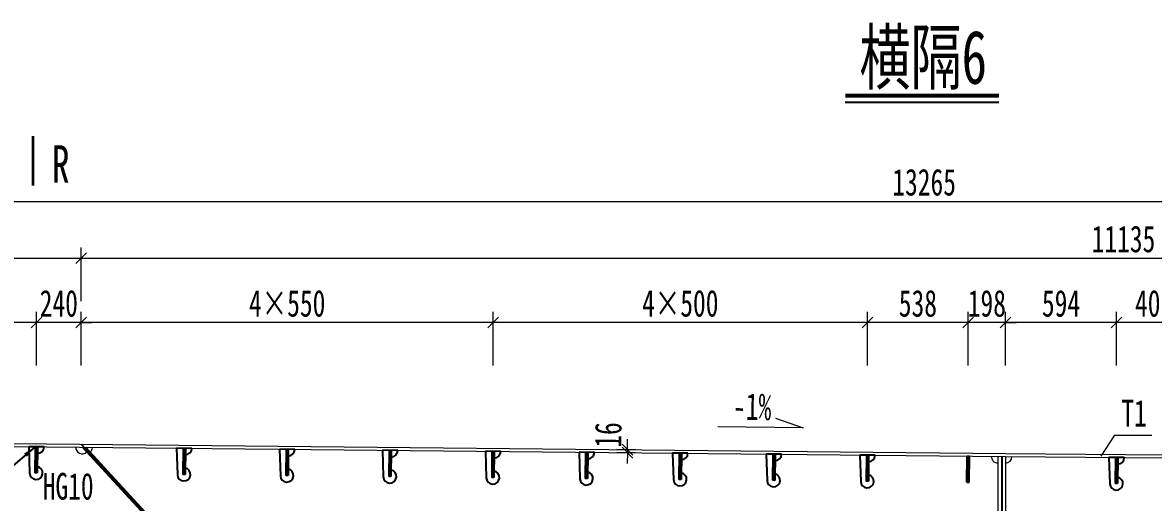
# Model space of a CAD drawing. Header units: millimetres. Extents: x -89049 to 410567, y -307459 to -100425.
# Drawn here: x 172677 to 178717, y -148727 to -146161 of the extents above; entities that cross this region are included whole.
import ezdxf
from ezdxf.enums import TextEntityAlignment as Align

# ---------------------------------------------------------------- set-up
doc = ezdxf.new("R2010")
doc.units = ezdxf.units.MM
doc.layers.get('Defpoints').update_dxf_attribs({"color": 8})
for name, color, linetype, lineweight in [('Dim', 4, 'Continuous', 15), ('文字', 7, 'Continuous', 15), ('标注线及字体', 2, 'Continuous', 15), ('粗线', 3, 'Continuous', 35), ('细实线', 4, 'Continuous', 15), ('钢板粗线', 1, 'Continuous', 25), ('钢板细线', 6, 'Continuous', 15)]:
    doc.layers.add(name, color=color, linetype=linetype, lineweight=lineweight)
doc.styles.add('111', font='', dxfattribs={"width": 0.7})
doc.styles.add('BM_Dim', font='', dxfattribs={"width": 0.85})
doc.styles.get("Standard").update_dxf_attribs({"font": ''})
doc.styles.get('111').set_extended_font_data('仿宋_GB2312')
doc.styles.get('BM_Dim').set_extended_font_data('仿宋_GB2312')
doc.styles.get('Standard').set_extended_font_data('仿宋_GB2312')
doc.dimstyles.new('200', dxfattribs={"dimscale": 0, "dimtxt": 2.5, "dimasz": 1, "dimexe": 1, "dimexo": 1, "dimgap": 0.6, "dimtad": 1, "dimdec": 0, "dimdsep": 46, "dimtxsty": '111', "dimblk": 'OBLIQUE', "dimcen": 0, "dimclrd": 4, "dimclre": 4, "dimclrt": 4, "dimadec": 1, "dimazin": 2, "dimtfac": 1, "dimtdec": 0, "dimtix": 1, "dimtmove": 2, "dimatfit": 3, "dimfxl": 4, "dimfxlon": 1, "dimtolj": 1, "dimlwd": -1, "dimlwe": -1, "dimarcsym": 0})
doc.dimstyles.new('MSteel_1.0_1.0', dxfattribs={"dimtxt": 3, "dimasz": 1.2, "dimexe": 1, "dimexo": 1, "dimgap": 1, "dimtad": 3, "dimtoh": 1, "dimdec": 0, "dimzin": 0, "dimdsep": 46, "dimtxsty": 'Standard', "dimblk": 'ARCHTICK', "dimcen": 0.09, "dimclrd": 3, "dimclre": 3, "dimadec": 0, "dimazin": 0, "dimtfac": 1, "dimtdec": 4, "dimtofl": 0, "dimtmove": 0, "dimatfit": 3, "dimfxl": 1, "dimtolj": 1, "dimtzin": 0, "dimarcsym": 0})

# ---------------------------------------------------------------- blocks, each defined once
blk = doc.blocks.new('_Oblique')
at = {"color": 0, "linetype": 'ByBlock', "lineweight": -2}
blk.add_line((-0.5, -0.5), (0.5, 0.5), dxfattribs=at)
blk = doc.blocks.new('*D3769')
at = {"layer": 'Defpoints', "color": 0, "transparency": 16777216}
for p in [(177927, -147765.7), (178521.1, -148282.9), (177927, -148499.4)]:
    blk.add_point(p, dxfattribs=at)
at = {"layer": '细实线', "color": 4, "transparency": 16777216}
for p, q in [((177927, -147994.3), (177927, -147708.6)), ((178521.1, -147994.3), (178521.1, -147708.6)), ((178521.1, -147765.7), (177927, -147765.7))]:
    blk.add_line(p, q, dxfattribs=at)
at = {"layer": '细实线', "color": 4, "transparency": 16777216, "xscale": 57.14285714285715, "yscale": 57.14285714285715, "zscale": 57.14285714285715, "rotation": 180}
blk.add_blockref('_Oblique', (177927, -147765.7), dxfattribs=at)
at = {"layer": '细实线', "color": 4, "transparency": 16777216, "xscale": 57.14285714285715, "yscale": 57.14285714285715, "zscale": 57.14285714285715}
blk.add_blockref('_Oblique', (178521.1, -147765.7), dxfattribs=at)
at = {"layer": '细实线', "color": 4, "transparency": 16777216, "insert": (178224, -147663.5), "char_height": 142.86, "attachment_point": 5, "style": '111'}
blk.add_mtext('\\A1;594', dxfattribs=at)
blk = doc.blocks.new('*D3770')
at = {"layer": 'Defpoints', "color": 0, "transparency": 16777216}
for p in [(184125.2, -147421.6), (172989.9, -148416.1), (184125.2, -148422.4)]:
    blk.add_point(p, dxfattribs=at)
at = {"layer": '细实线', "color": 4, "transparency": 16777216}
for p, q in [((172989.9, -147650.2), (172989.9, -147364.5)), ((184125.2, -147650.2), (184125.2, -147364.5)), ((172989.9, -147421.6), (184125.2, -147421.6))]:
    blk.add_line(p, q, dxfattribs=at)
at = {"layer": '细实线', "color": 4, "transparency": 16777216, "xscale": 57.14285714285715, "yscale": 57.14285714285715, "zscale": 57.14285714285715, "rotation": 180}
blk.add_blockref('_Oblique', (172989.9, -147421.6), dxfattribs=at)
at = {"layer": '细实线', "color": 4, "transparency": 16777216, "xscale": 57.14285714285715, "yscale": 57.14285714285715, "zscale": 57.14285714285715}
blk.add_blockref('_Oblique', (184125.2, -147421.6), dxfattribs=at)
at = {"layer": '细实线', "color": 4, "transparency": 16777216, "insert": (178557.5, -147319.4), "char_height": 142.86, "attachment_point": 5, "style": '111'}
blk.add_mtext('\\A1;11135', dxfattribs=at)
blk = doc.blocks.new('*D3776')
at = {"layer": 'Defpoints', "color": 0, "transparency": 16777216}
for p in [(175907.6, -148461.3), (176008.8, -148462.3), (176009, -148446.3)]:
    blk.add_point(p, dxfattribs=at)
at = {"layer": '细实线', "color": 4, "transparency": 16777216}
for p, q in [((175907.8, -148445.3), (175908.3, -148388.2)), ((175951.7, -148461.7), (175850.5, -148460.7)), ((175951.8, -148445.7), (175850.6, -148444.7)), ((175907.6, -148461.3), (175907, -148518.4)), ((175907.8, -148445.3), (175907.6, -148461.3))]:
    blk.add_line(p, q, dxfattribs=at)
at = {"layer": '细实线', "color": 4, "transparency": 16777216, "xscale": 57.1428571428572, "yscale": 57.1428571428572, "zscale": 57.1428571428572}
for p, rotation in [((175907.6, -148461.3), 89.42629083929008), ((175907.8, -148445.3), 269.4262908392901)]:
    blk.add_blockref('_Oblique', p, dxfattribs=dict(at, rotation=rotation))
at = {"layer": '细实线', "color": 4, "transparency": 16777216, "insert": (175805.4, -148366.4), "char_height": 142.86, "attachment_point": 5, "rotation": 89.42629, "style": '111'}
blk.add_mtext('\\A1;16', dxfattribs=at)
blk = doc.blocks.new('*D3784')
at = {"layer": 'Defpoints', "color": 0, "transparency": 16777216}
for p in [(177190.2, -147765.7), (177190.2, -148258.2), (177728.6, -148349.2)]:
    blk.add_point(p, dxfattribs=at)
at = {"layer": '细实线', "color": 4, "transparency": 16777216}
for p, q in [((177190.2, -147994.3), (177190.2, -147708.6)), ((177728.6, -147994.3), (177728.6, -147708.6)), ((177728.6, -147765.7), (177190.2, -147765.7))]:
    blk.add_line(p, q, dxfattribs=at)
at = {"layer": '细实线', "color": 4, "transparency": 16777216, "xscale": 57.14285714285715, "yscale": 57.14285714285715, "zscale": 57.14285714285715, "rotation": 180}
blk.add_blockref('_Oblique', (177190.2, -147765.7), dxfattribs=at)
at = {"layer": '细实线', "color": 4, "transparency": 16777216, "xscale": 57.14285714285715, "yscale": 57.14285714285715, "zscale": 57.14285714285715}
blk.add_blockref('_Oblique', (177728.6, -147765.7), dxfattribs=at)
at = {"layer": '细实线', "color": 4, "transparency": 16777216, "insert": (177459.4, -147663.5), "char_height": 142.86, "attachment_point": 5, "style": '111'}
blk.add_mtext('\\A1;538', dxfattribs=at)
blk = doc.blocks.new('*D3823')
at = {"layer": 'Defpoints', "color": 0, "transparency": 16777216}
for p in [(177728.6, -147765.7), (177728.6, -148349.2), (177927, -148499.4)]:
    blk.add_point(p, dxfattribs=at)
at = {"layer": '细实线', "color": 4, "transparency": 16777216}
for p, q in [((177728.6, -147994.3), (177728.6, -147708.6)), ((177927, -147994.3), (177927, -147708.6)), ((177728.6, -147765.7), (177671.4, -147765.7)), ((177927, -147765.7), (177728.6, -147765.7)), ((177927, -147765.7), (177984.1, -147765.7))]:
    blk.add_line(p, q, dxfattribs=at)
at = {"layer": '细实线', "color": 4, "transparency": 16777216, "xscale": 57.14285714285715, "yscale": 57.14285714285715, "zscale": 57.14285714285715}
blk.add_blockref('_Oblique', (177728.6, -147765.7), dxfattribs=at)
at = {"layer": '细实线', "color": 4, "transparency": 16777216, "xscale": 57.14285714285715, "yscale": 57.14285714285715, "zscale": 57.14285714285715, "rotation": 180}
blk.add_blockref('_Oblique', (177927, -147765.7), dxfattribs=at)
at = {"layer": '细实线', "color": 4, "transparency": 16777216, "insert": (177827.8, -147663.5), "char_height": 142.86, "attachment_point": 5, "style": '111'}
blk.add_mtext('\\A1;198', dxfattribs=at)
blk = doc.blocks.new('*D3827')
at = {"layer": 'Defpoints', "color": 0, "transparency": 16777216}
for p in [(173025.2, -148448.1), (174907.2, -150651.9), (175040.4, -150679.9), (175065.9, -150679.9), (182153.8, -150679.9)]:
    blk.add_point(p, dxfattribs=at)
at = {"layer": '细实线', "color": 4, "transparency": 16777216}
blk.add_line((174983.3, -150679.9), (174847.6, -150679.9), dxfattribs=at)
blk.add_arc((175065.9, -150679.9), 161.2, 132.4401, 180, dxfattribs=at)
at = {"layer": '细实线', "color": 4, "transparency": 16777216, "xscale": 57.14285714285715, "yscale": 57.14285714285715, "zscale": 57.14285714285715}
for p, rotation in [((174957.1, -150560.9), 42.44010108692002), ((174904.7, -150679.9), 270)]:
    blk.add_blockref('_Oblique', p, dxfattribs=dict(at, rotation=rotation))
at = {"layer": '细实线', "color": 4, "transparency": 16777216, "insert": (174767.3, -150581.6), "char_height": 142.857, "attachment_point": 5, "rotation": 71.77432, "style": '111'}
blk.add_mtext('\\A1;47.6%%d', dxfattribs=at)
blk = doc.blocks.new('*D3828')
at = {"layer": 'Defpoints', "color": 0, "transparency": 16777216}
for p in [(184125.2, -147118), (184125.2, -148118.7), (170860.2, -148405)]:
    blk.add_point(p, dxfattribs=at)
at = {"layer": '细实线', "color": 4, "transparency": 16777216}
for p, q in [((170860.2, -147346.6), (170860.2, -147060.8)), ((184125.2, -147346.6), (184125.2, -147060.8)), ((170860.2, -147118), (184125.2, -147118))]:
    blk.add_line(p, q, dxfattribs=at)
at = {"layer": '细实线', "color": 4, "transparency": 16777216, "xscale": 57.14285714285715, "yscale": 57.14285714285715, "zscale": 57.14285714285715, "rotation": 180}
blk.add_blockref('_Oblique', (170860.2, -147118), dxfattribs=at)
at = {"layer": '细实线', "color": 4, "transparency": 16777216, "xscale": 57.14285714285715, "yscale": 57.14285714285715, "zscale": 57.14285714285715}
blk.add_blockref('_Oblique', (184125.2, -147118), dxfattribs=at)
at = {"layer": '细实线', "color": 4, "transparency": 16777216, "insert": (177492.7, -147015.7), "char_height": 142.86, "attachment_point": 5, "style": '111'}
blk.add_mtext('\\A1;13265', dxfattribs=at)
blk = doc.blocks.new('12-140加劲 有过焊孔')
at = {"layer": 'Defpoints'}
blk.add_line((0, 0), (0, 140), dxfattribs=at)
at = {"layer": '钢板粗线', "color": 7}
for p, q in [((-6, 0), (-6, 140)), ((-6, 140), (6, 140)), ((6, 0), (6, 140)), ((41, 0), (35, 141.5)), ((-41, 0), (41, 0))]:
    blk.add_line(p, q, dxfattribs=at)
for centre, start, end in [((0, 140), 2.44105, 260.12911), ((-6, 0), 90, 180)]:
    blk.add_arc(centre, 35, start, end, dxfattribs=at)
blk = doc.blocks.new('*D3829')
at = {"layer": 'Defpoints', "color": 0, "transparency": 16777216}
for p in [(178521.1, -147765.7), (178521.1, -148378), (178921.5, -148390.5)]:
    blk.add_point(p, dxfattribs=at)
at = {"layer": '细实线', "color": 4, "transparency": 16777216}
for p, q in [((178521.1, -147994.3), (178521.1, -147708.6)), ((178921.5, -147994.3), (178921.5, -147708.6)), ((178921.5, -147765.7), (178521.1, -147765.7))]:
    blk.add_line(p, q, dxfattribs=at)
at = {"layer": '细实线', "color": 4, "transparency": 16777216, "xscale": 57.14285714285715, "yscale": 57.14285714285715, "zscale": 57.14285714285715, "rotation": 180}
blk.add_blockref('_Oblique', (178521.1, -147765.7), dxfattribs=at)
at = {"layer": '细实线', "color": 4, "transparency": 16777216, "xscale": 57.14285714285715, "yscale": 57.14285714285715, "zscale": 57.14285714285715}
blk.add_blockref('_Oblique', (178921.5, -147765.7), dxfattribs=at)
at = {"layer": '细实线', "color": 4, "transparency": 16777216, "insert": (178721.3, -147663.5), "char_height": 142.86, "attachment_point": 5, "style": '111'}
blk.add_mtext('\\A1;400', dxfattribs=at)
blk = doc.blocks.new('_ArchTick')
at = {"color": 0, "linetype": 'ByBlock', "const_width": 0.15}
blk.add_lwpolyline([(-0.5, -0.5), (0.5, 0.5)], dxfattribs=at)
blk = doc.blocks.new('*D3840')
at = {"layer": 'Defpoints', "color": 0, "transparency": 16777216}
for p in [(172989.9, -147421.6), (170860.2, -148411.1), (172989.9, -148416.1)]:
    blk.add_point(p, dxfattribs=at)
at = {"layer": '细实线', "color": 4, "transparency": 16777216}
for p, q in [((170860.2, -147650.2), (170860.2, -147364.5)), ((172989.9, -147650.2), (172989.9, -147364.5)), ((170860.2, -147421.6), (172989.9, -147421.6))]:
    blk.add_line(p, q, dxfattribs=at)
at = {"layer": '细实线', "color": 4, "transparency": 16777216, "xscale": 57.14285714285715, "yscale": 57.14285714285715, "zscale": 57.14285714285715, "rotation": 180}
blk.add_blockref('_Oblique', (170860.2, -147421.6), dxfattribs=at)
at = {"layer": '细实线', "color": 4, "transparency": 16777216, "xscale": 57.14285714285715, "yscale": 57.14285714285715, "zscale": 57.14285714285715}
blk.add_blockref('_Oblique', (172989.9, -147421.6), dxfattribs=at)
at = {"layer": '细实线', "color": 4, "transparency": 16777216, "insert": (171925, -147319.4), "char_height": 142.86, "attachment_point": 5, "style": '111'}
blk.add_mtext('\\A1;2130', dxfattribs=at)
blk = doc.blocks.new('*D3841')
at = {"layer": 'Defpoints', "color": 0, "transparency": 16777216}
for p in [(172750.2, -147765.7), (172750.2, -148441.9), (172990.1, -148432.1)]:
    blk.add_point(p, dxfattribs=at)
at = {"layer": '细实线', "color": 4, "transparency": 16777216}
for p, q in [((172750.2, -147994.3), (172750.2, -147708.6)), ((172990.1, -147994.3), (172990.1, -147708.6)), ((172750.2, -147765.7), (172693, -147765.7)), ((172990.1, -147765.7), (172750.2, -147765.7)), ((172990.1, -147765.7), (173047.3, -147765.7))]:
    blk.add_line(p, q, dxfattribs=at)
at = {"layer": '细实线', "color": 4, "transparency": 16777216, "xscale": 57.14285714285715, "yscale": 57.14285714285715, "zscale": 57.14285714285715}
blk.add_blockref('_Oblique', (172750.2, -147765.7), dxfattribs=at)
at = {"layer": '细实线', "color": 4, "transparency": 16777216, "xscale": 57.14285714285715, "yscale": 57.14285714285715, "zscale": 57.14285714285715, "rotation": 180}
blk.add_blockref('_Oblique', (172990.1, -147765.7), dxfattribs=at)
at = {"layer": '细实线', "color": 4, "transparency": 16777216, "insert": (172870.2, -147663.5), "char_height": 142.86, "attachment_point": 5, "style": '111'}
blk.add_mtext('\\A1;240', dxfattribs=at)
blk = doc.blocks.new('*D3844')
at = {"layer": 'Defpoints', "color": 0, "transparency": 16777216}
for p in [(171400.2, -147765.7), (172750.2, -148219.5), (171400.2, -148330.6)]:
    blk.add_point(p, dxfattribs=at)
at = {"layer": '细实线', "color": 4, "transparency": 16777216}
for p, q in [((171400.2, -147994.3), (171400.2, -147708.6)), ((172750.2, -147994.3), (172750.2, -147708.6)), ((172750.2, -147765.7), (171400.2, -147765.7))]:
    blk.add_line(p, q, dxfattribs=at)
at = {"layer": '细实线', "color": 4, "transparency": 16777216, "xscale": 57.14285714285715, "yscale": 57.14285714285715, "zscale": 57.14285714285715, "rotation": 180}
blk.add_blockref('_Oblique', (171400.2, -147765.7), dxfattribs=at)
at = {"layer": '细实线', "color": 4, "transparency": 16777216, "xscale": 57.14285714285715, "yscale": 57.14285714285715, "zscale": 57.14285714285715}
blk.add_blockref('_Oblique', (172750.2, -147765.7), dxfattribs=at)
at = {"layer": '细实线', "color": 4, "transparency": 16777216, "insert": (172075.2, -147663.5), "char_height": 142.86, "attachment_point": 5, "style": '111'}
blk.add_mtext('\\A1;3×450', dxfattribs=at)
blk = doc.blocks.new('*D3845')
at = {"layer": 'Defpoints', "color": 0, "transparency": 16777216}
for p in [(175190.1, -147765.7), (175190.1, -148289.9), (177190.1, -148289.1)]:
    blk.add_point(p, dxfattribs=at)
at = {"layer": '细实线', "color": 4, "transparency": 16777216}
for p, q in [((175190.1, -147994.2), (175190.1, -147708.5)), ((177190.1, -147994.2), (177190.1, -147708.5)), ((177190.1, -147765.7), (175190.1, -147765.7))]:
    blk.add_line(p, q, dxfattribs=at)
at = {"layer": '细实线', "color": 4, "transparency": 16777216, "xscale": 57.14285714285715, "yscale": 57.14285714285715, "zscale": 57.14285714285715, "rotation": 180}
blk.add_blockref('_Oblique', (175190.1, -147765.7), dxfattribs=at)
at = {"layer": '细实线', "color": 4, "transparency": 16777216, "xscale": 57.14285714285715, "yscale": 57.14285714285715, "zscale": 57.14285714285715}
blk.add_blockref('_Oblique', (177190.1, -147765.7), dxfattribs=at)
at = {"layer": '细实线', "color": 4, "transparency": 16777216, "insert": (176190.1, -147663.4), "char_height": 142.86, "attachment_point": 5, "style": '111'}
blk.add_mtext('\\A1;4×500', dxfattribs=at)
blk = doc.blocks.new('*D3846')
at = {"layer": 'Defpoints', "color": 0, "transparency": 16777216}
for p in [(172990.1, -147765.7), (175190.1, -148289.9), (172990.1, -148416)]:
    blk.add_point(p, dxfattribs=at)
at = {"layer": '细实线', "color": 4, "transparency": 16777216}
for p, q in [((172990.1, -147994.2), (172990.1, -147708.5)), ((175190.1, -147994.2), (175190.1, -147708.5)), ((175190.1, -147765.7), (172990.1, -147765.7))]:
    blk.add_line(p, q, dxfattribs=at)
at = {"layer": '细实线', "color": 4, "transparency": 16777216, "xscale": 57.14285714285715, "yscale": 57.14285714285715, "zscale": 57.14285714285715, "rotation": 180}
blk.add_blockref('_Oblique', (172990.1, -147765.7), dxfattribs=at)
at = {"layer": '细实线', "color": 4, "transparency": 16777216, "xscale": 57.14285714285715, "yscale": 57.14285714285715, "zscale": 57.14285714285715}
blk.add_blockref('_Oblique', (175190.1, -147765.7), dxfattribs=at)
at = {"layer": '细实线', "color": 4, "transparency": 16777216, "insert": (174090.1, -147663.4), "char_height": 142.86, "attachment_point": 5, "style": '111'}
blk.add_mtext('\\A1;4×550', dxfattribs=at)
blk = doc.blocks.new('12-140加劲 无过焊孔')
at = {"layer": 'Defpoints'}
blk.add_line((38946.6, 32076.7), (38946.6, 32216.7), dxfattribs=at)
at = {"layer": '钢板粗线', "color": 7}
for p, q in [((38940.6, 32076.7), (38940.6, 32216.7)), ((38940.6, 32216.7), (38952.6, 32216.7)), ((38952.6, 32076.7), (38952.6, 32216.7)), ((38940.6, 32076.7), (38952.6, 32076.7))]:
    blk.add_line(p, q, dxfattribs=at)

msp = doc.modelspace()

# ---------------------------------------------------------------- linework, layer by layer
at = {"color": 4}
msp.add_line((177071.6, -146586.2), (177892.3, -146586.2), dxfattribs=at)
at = {"color": 6, "const_width": 20.6, "elevation": 0}
msp.add_lwpolyline([(177071.6, -146552), (177892.3, -146552)], dxfattribs=at)
at = {"layer": 'Defpoints'}
msp.add_line((172990.2, -148416.1), (175075.4, -150679.9), dxfattribs=at)
at = {"layer": 'Defpoints', "color": 8}
msp.add_line((177907, -148481.2), (177907, -150679.9), dxfattribs=at)
at = {"layer": '粗线'}
msp.add_line((172733.1, -147031.6), (172733.1, -146768.3), dxfattribs=at)
at = {"layer": '细实线'}
for p, q in [((176699, -148276.7), (176845.8, -148328)), ((176845.8, -148328), (176391.1, -148323.4)), ((178509.2, -148367.3), (178436.4, -148480.5)), ((178509.2, -148367.3), (178708.7, -148367.3))]:
    msp.add_line(p, q, dxfattribs=at)
at = {"layer": '钢板细线'}
for p, q in [((172995.4, -148432.1), (175065.9, -150679.9)), ((173014.7, -148432.3), (175084.9, -150679.9))]:
    msp.add_line(p, q, dxfattribs=at)
at = {"layer": '钢板细线', "color": 3}
for p, q in [((177887, -148481.1), (177887, -150679.9)), ((177927, -148481.5), (177927, -150679.9))]:
    msp.add_line(p, q, dxfattribs=at)
at = {"layer": '钢板细线', "elevation": 0}
for points in [[(170860.2, -148394.8), (177927, -148465.5), (180062.7, -148483.3), (184763.2, -148412.8)], [(170860.2, -148410.8), (177927, -148481.5), (180062.7, -148499.3), (184763.2, -148428.8)]]:
    msp.add_lwpolyline(points, dxfattribs=at)
at = {"layer": '钢板细线'}
for centre, start, end in [((172995.4, -148432.1), 179.42629, 312.30941), ((173014.7, -148432.3), 312.30941, 359.42629), ((177887, -148481.1), 179.42629, 270), ((177927, -148481.5), 270, 359.52253)]:
    msp.add_arc(centre, 35, start, end, dxfattribs=at)

# ---------------------------------------------------------------- block references
at = {"layer": '细实线'}
for name, p, rotation in [('12-140加劲 有过焊孔', (172750.2, -148429.7), 179.4262908401), ('12-140加劲 有过焊孔', (173540.1, -148437.6), 179.4262908401), ('12-140加劲 有过焊孔', (174090.1, -148443.1), 179.4262908401), ('12-140加劲 有过焊孔', (174640.1, -148448.6), 179.4262908401), ('12-140加劲 有过焊孔', (175190.1, -148454.1), 179.4262908401), ('12-140加劲 有过焊孔', (175690.1, -148459.1), 179.4262908401), ('12-140加劲 有过焊孔', (176190.1, -148464.1), 179.4262908401), ('12-140加劲 有过焊孔', (176690.1, -148469.1), 179.4262908401), ('12-140加劲 有过焊孔', (177190.1, -148474.1), 179.4262908401), ('12-140加劲 无过焊孔', (138461.4, -180304.7), 359.4262918047068), ('12-140加劲 有过焊孔', (178521.1, -148486.5), 179.4262908401)]:
    msp.add_blockref(name, p, dxfattribs=dict(at, rotation=rotation))

# ---------------------------------------------------------------- texts
at = {"layer": '文字', "style": 'BM_Dim', "width": 0.7}
msp.add_text('R', height=200, dxfattribs=at).set_placement((172879.8, -147017.3), align=Align.CENTER)
msp.add_text('-1%', height=142.86, rotation=359.42629, dxfattribs=at).set_placement((176573.2, -148328.7), align=Align.BOTTOM_CENTER)
for s, p in [('T1', (178614.1, -148364.2)), ('HG10', (172920.1, -148755.1))]:
    msp.add_text(s, height=142.86, dxfattribs=at).set_placement(p, align=Align.BOTTOM_CENTER)
at = {"layer": '标注线及字体', "style": '111', "width": 0.7}
msp.add_text('横隔6', height=285.71, dxfattribs=at).set_placement((177487.9, -146340.9), align=Align.MIDDLE)

# ---------------------------------------------------------------- dimensions: what is measured, and where the dimension line sits
at = {"layer": '细实线'}
for base, p1, p2, override, picture, middle in [((184125.2, -147118), (170860.2, -148405), (184125.2, -148118.7), {"dimscale": 57.142857, "dimtxsty": '111', "dimblk": 'Oblique'}, '*D3828', (177492.7, -147015.7)), ((172989.9, -147421.6), (170860.2, -148411.1), (172989.9, -148416.1), {"dimscale": 57.142857, "dimtxsty": '111', "dimblk": 'Oblique'}, '*D3840', (171925, -147319.4)), ((184125.2, -147421.6), (172989.9, -148416.1), (184125.2, -148422.4), {"dimscale": 57.142857, "dimtxsty": '111', "dimblk": 'Oblique'}, '*D3770', (178557.5, -147319.4)), ((172750.2, -147765.7), (172990.1, -148432.1), (172750.2, -148441.9), {"dimscale": 57.142857, "dimblk": 'Oblique'}, '*D3841', (172870.2, -147663.5)), ((177190.2, -147765.7), (177728.6, -148349.2), (177190.2, -148258.2), {"dimscale": 57.142857, "dimblk": 'Oblique'}, '*D3784', (177459.4, -147663.5)), ((177728.6, -147765.7), (177927, -148499.4), (177728.6, -148349.2), {"dimscale": 57.142857, "dimblk": 'Oblique'}, '*D3823', (177827.8, -147663.5)), ((177927, -147765.7), (178521.1, -148282.9), (177927, -148499.4), {"dimscale": 57.142857, "dimblk": 'Oblique'}, '*D3769', (178224, -147663.5)), ((178521.1, -147765.7), (178921.5, -148390.5), (178521.1, -148378), {"dimscale": 57.142857, "dimblk": 'Oblique'}, '*D3829', (178721.3, -147663.5))]:
    dim = msp.add_linear_dim(base=base, p1=p1, p2=p2, dimstyle='200', override=override, dxfattribs=at)
    dim.commit()
    dim.dimension.update_dxf_attribs({"geometry": picture, "text_midpoint": middle})
for base, p1, p2, text, picture, middle in [((171400.2, -147765.7), (172750.2, -148219.5), (171400.2, -148330.6), '3×450', '*D3844', (172075.2, -147663.5)), ((172990.1, -147765.7), (175190.1, -148289.9), (172990.1, -148416), '4×550', '*D3846', (174090.1, -147663.4)), ((175190.1, -147765.7), (177190.1, -148289.1), (175190.1, -148289.9), '4×500', '*D3845', (176190.1, -147663.4))]:
    dim = msp.add_linear_dim(base=base, p1=p1, p2=p2, text=text, dimstyle='200', override={"dimscale": 57.142857, "dimtxsty": '111', "dimblk": 'Oblique'}, dxfattribs=at)
    dim.commit()
    dim.dimension.update_dxf_attribs({"geometry": picture, "text_midpoint": middle})
dim = msp.add_linear_dim(base=(175907.6, -148461.3), p1=(176009, -148446.3), p2=(176008.8, -148462.3), angle=269.42629, dimstyle='200', override={"dimscale": 57.142857}, dxfattribs=at)
dim.commit()
dim.dimension.update_dxf_attribs({"geometry": '*D3776', "text_midpoint": (175805.4, -148366.4), "dimtype": 161})
dim = msp.add_angular_dim_2l(base=(174907.2, -150651.9), line1=((173025.2, -148448.1), (175065.9, -150679.9)), line2=((182153.8, -150679.9), (175040.4, -150679.9)), dimstyle='200', override={"dimscale": 57.142857, "dimblk": 'Oblique'}, dxfattribs=at)
dim.commit()
dim.dimension.update_dxf_attribs({"geometry": '*D3827', "text_midpoint": (174767.3, -150581.6), "dimtype": 162})

# ---------------------------------------------------------------- leaders
at = {"layer": 'Dim'}
msp.add_leader([(172744.2, -148429.6), (172588.3, -148562.5)], dimstyle='MSteel_1.0_1.0', override={"dimscale": 57.142857, "dimclrd": 256}, dxfattribs=at)

doc.saveas('drawing.dxf')
